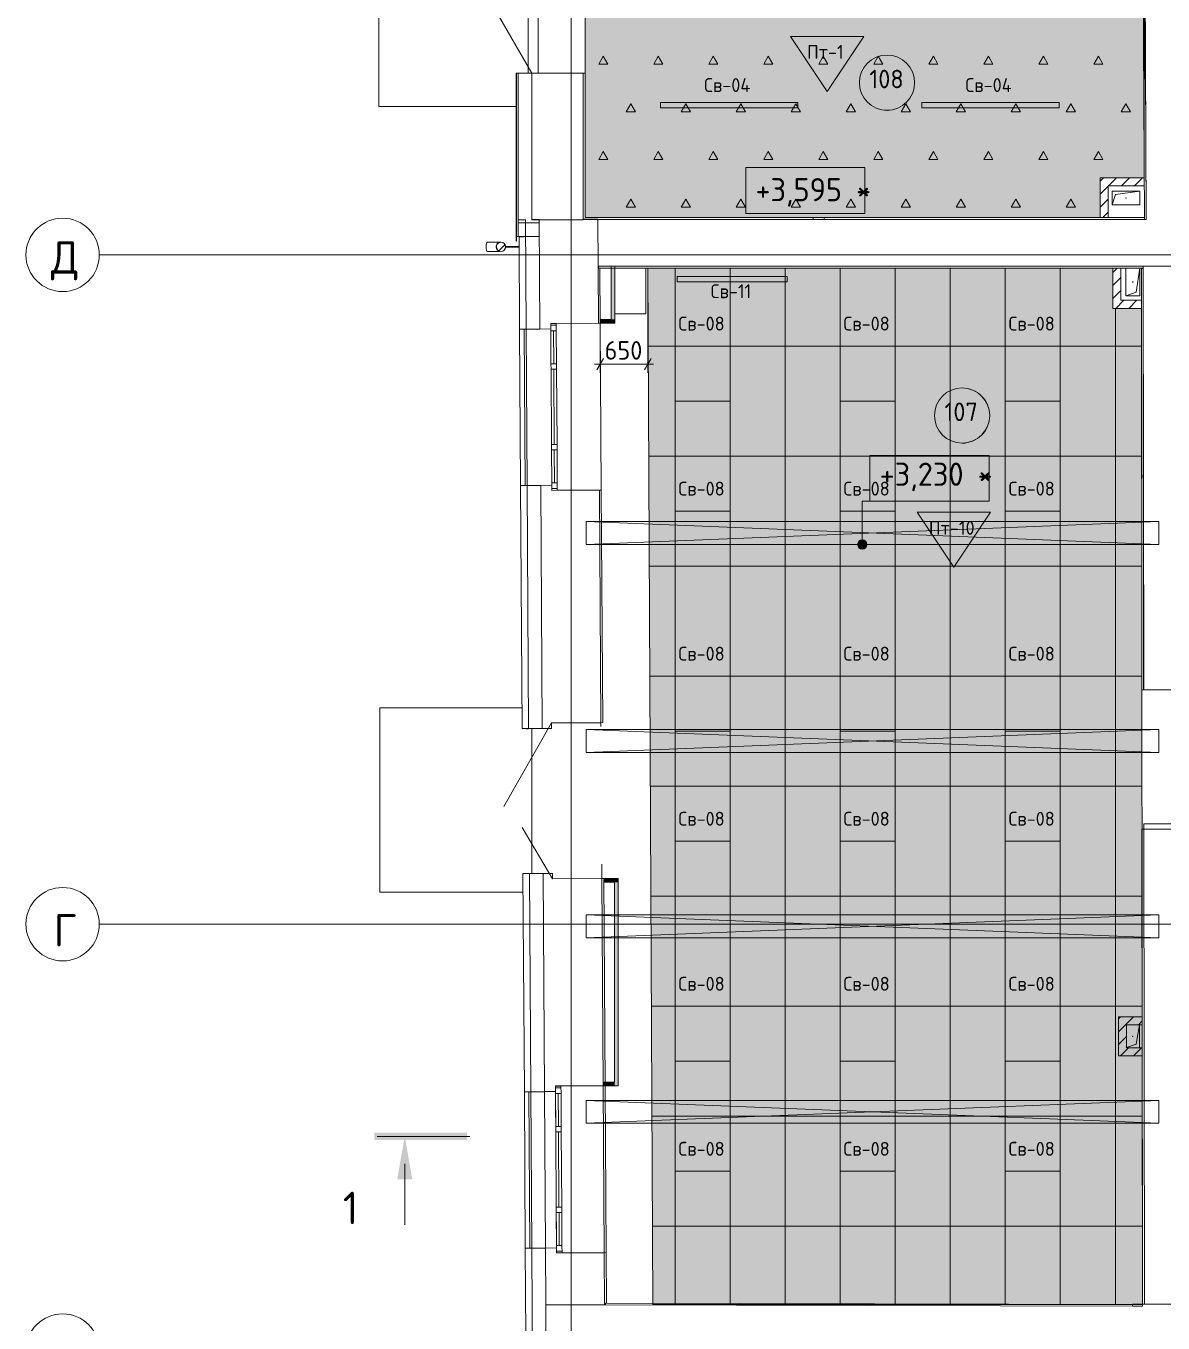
# Model space of a CAD drawing. Header units: millimetres. Extents: x -13069 to 207500, y -71366 to 56785.
# Drawn here: x 106531 to 118932, y 10573 to 24720 of the extents above; entities that cross this region are included whole.
import ezdxf

# ---------------------------------------------------------------- set-up
doc = ezdxf.new("R2010")
doc.units = ezdxf.units.MM
for name, color, linetype, true_color in [('PDF _зоны-номер помещения', 7, 'Continuous', 0xffffff), ('PDF _Ригели', 7, 'Continuous', 0x959595), ('PDF _светильники', 7, 'Continuous', 0xffffff)]:
    doc.layers.add(name, color=color, linetype=linetype, true_color=true_color)
for name, color, linetype in [('PDF _Подложка без мебели', 7, 'Continuous'), ('PDF _Потолки - марка', 7, 'Continuous'), ('PDF _Текст', 7, 'Continuous')]:
    doc.layers.add(name, color=color, linetype=linetype)
doc.layers.add('PDF _Потолки', color=7, linetype='Continuous', lineweight=5, true_color=0x535353)
doc.styles.add('PDF GOST Common', font='GOST_Common.ttf')

msp = doc.modelspace()

# ---------------------------------------------------------------- hatches: boundary and pattern name
at = {"layer": 'PDF _Подложка без мебели', "transparency": 33554559}
for points in [[(112792.822, 21478.842), (112792.822, 21479.544), (112794.021, 21479.641), (112793.821, 21518.841), (112952.822, 21518.841), (112952.822, 21478.842)], [(112950.721, 13162.243), (112872.822, 13162.243), (112845.723, 13163.043), (112845.521, 13202.243), (112950.721, 13202.243)]]:
    msp.add_hatch(color=256, dxfattribs=at).paths.add_polyline_path(points)
at = {"layer": 'PDF _Потолки', "true_color": 0xffffff, "transparency": 33554559}
for points in [[(118729.423, 25213.342), (118727.122, 23063.742), (118246.522, 23063.742), (118246.522, 22629.742), (112629.222, 22629.742), (112629.222, 25213.342)], [(113313.722, 22079.742), (118382.423, 22079.742), (118382.423, 21640.142), (118695.723, 21640.142), (118709.123, 10777.441), (113366.822, 10777.441)]]:
    msp.add_hatch(color=7, dxfattribs=at).paths.add_polyline_path(points)
at = {"layer": 'PDF _Ригели', "transparency": 33554559}
msp.add_hatch(color=256, dxfattribs=at).paths.add_polyline_path([(115701.02, 19065.142), (115686.323, 19029.843), (115651.02, 19015.142), (115615.623, 19029.843), (115601.02, 19065.142), (115615.623, 19100.543), (115651.02, 19115.142), (115686.323, 19100.543)])

# ---------------------------------------------------------------- linework, layer by layer
at = {"layer": 'PDF _зоны-номер помещения', "color": 7, "lineweight": 13}
for points in [[(115921.223, 24402.142, 0.414094822), (115620.021, 24100.942, 0.414094767), (115921.223, 23799.743, 0.41409315), (116222.422, 24100.942, 0.414093205)], [(116740.022, 20772.341, 0.414162373), (116438.923, 20471.142, 0.414162373), (116740.022, 20169.943, 0.414218473), (117041.221, 20471.142, 0.414218473)]]:
    msp.add_lwpolyline(points, format="xyb", close=True, dxfattribs=at)
at = {"layer": 'PDF _зоны-номер помещения', "color": 7, "lineweight": 0}
for centre, radius in [((115921.212, 24100.983), 301.211), ((116740.047, 20471.21), 301.174)]:
    msp.add_circle(centre, radius, dxfattribs=at)
at = {"layer": 'PDF _Подложка без мебели', "lineweight": 18}
for points in [[(112476.622, -7031.659, -0.414191719), (112876.622, -7431.659, -0.414186), (112476.622, -7831.659, -0.414186), (112076.622, -7431.659, -0.414191719), (112476.622, -7031.659), (112476.622, 46088.442)], [(107330.522, 22223.342, -0.414188812), (106930.522, 21823.342, -0.414281909), (106530.522, 22223.342, -0.414279097), (106930.522, 22623.342, -0.414186), (107330.522, 22223.342), (174981.919, 22223.342)], [(111658.622, 22310.641, 0.413289724), (111710.621, 22258.843, 0.413937484), (111762.622, 22311.141, 0.412263056), (111710.621, 22362.841, 0.41538547), (111658.622, 22310.641)], [(111760.621, 22311.141, 0.412238288), (111710.621, 22360.842, 0.4155), (111660.621, 22310.641, 0.413321996), (111710.621, 22260.842, 0.4140015), (111760.621, 22311.141)], [(118601.222, 21930.242, 0.286482318), (118599.922, 21928.143, 0.420325877), (118602.421, 21925.643, 0.420310865), (118604.921, 21928.143)], [(107330.522, 14923.342, -0.414188812), (106930.522, 14523.342, -0.414281909), (106530.522, 14923.342, -0.414279097), (106930.522, 15323.342, -0.414186), (107330.522, 14923.342), (174981.919, 14923.342)], [(107330.522, 10273.342, -0.414188812), (106930.522, 9873.342, -0.414281909), (106530.522, 10273.342, -0.414279097), (106930.522, 10673.342, -0.414186), (107330.522, 10273.342), (174981.919, 10273.342), (108862.323, 10273.342)]]:
    msp.add_lwpolyline(points, format="xyb", dxfattribs=at)
for points in [[(112609.222, 22608.843), (112629.222, 22608.843), (112629.222, 22609.741), (112767.022, 22609.741), (112770.121, 22099.743), (119388.923, 22099.743), (119388.923, 22079.742), (119117.021, 22079.742), (119117.021, 22099.743), (119388.923, 22099.743), (119388.923, 22609.741), (119229.423, 22609.741), (119208.021, 26778.741), (119138.023, 26778.442), (118728.022, 26776.342), (118749.421, 22609.741), (118729.423, 22609.643), (118716.12, 25201.043), (118736.122, 25201.141), (118749.421, 22609.741), (112767.022, 22609.741), (112766.922, 22613.742), (112609.222, 22612.841)], [(111879.222, 23843.142), (110378.222, 23843.142), (110378.222, 25711.444), (111879.222, 25711.444)], [(112008.921, 25203.643), (112008.921, 24203.643)], [(112117.022, 25203.643), (112117.022, 24203.643)], [(115114.421, 22609.741), (115114.421, 22629.742), (112629.222, 22629.742), (112629.222, 24203.643), (112609.222, 24203.643), (112609.222, 22608.843), (112609.222, 22606.842), (112127.021, 22606.842), (112049.221, 22606.842), (112049.221, 24203.643), (111549.221, 25069.644)], [(112609.222, 24203.643), (112049.221, 24203.643), (111878.222, 24203.643), (111878.222, 22374.642), (111879.222, 22374.642), (111879.222, 24203.643)], [(111899.221, 24203.643), (111899.221, 22421.942)], [(118246.522, 22629.742), (118246.522, 22639.743), (118246.522, 23063.742), (118715.522, 23063.742), (118727.122, 23063.742)], [(118334.523, 22629.742), (118334.523, 22975.741), (118727.522, 22975.741)], [(118677.021, 22918.542), (118377.021, 22918.542), (118377.021, 22768.542)], [(111879.222, 22421.942), (112127.221, 22421.942), (112127.221, 22571.942), (111899.221, 22571.942)], [(111899.221, 22606.842), (111977.021, 22606.842)], [(111977.021, 22608.843), (111984.422, 21413.641), (111995.022, 19708.642), (112011.521, 17056.542)], [(112254.422, 21415.243), (112134.422, 21414.541), (112127.021, 22606.842), (112127.021, 22609.841), (112049.221, 22609.341)], [(118729.423, 22609.741), (118729.423, 22629.742), (115234.422, 22629.742), (115234.422, 22609.741)], [(111564.222, 22360.144), (111606.723, 22360.342), (111612.323, 22360.342), (111617.923, 22360.443), (111623.422, 22360.443), (111628.822, 22360.443), (111634.121, 22360.443), (111639.222, 22360.543), (111644.322, 22360.543), (111649.221, 22360.543), (111653.923, 22360.543), (111658.622, 22360.641), (111663.021, 22360.641), (111667.321, 22360.641), (111671.421, 22360.641), (111675.422, 22360.742), (111679.122, 22360.742), (111682.722, 22360.742), (111686.022, 22360.742), (111689.222, 22360.742), (111692.222, 22360.742), (111694.921, 22360.842), (111697.322, 22360.842)], [(111978.121, 22421.942), (111958.122, 22421.841), (111958.122, 22421.643), (111908.122, 22421.343), (111914.422, 21413.143), (111925.022, 19708.242)], [(111958.122, 22421.841), (111968.421, 22421.942)], [(111697.822, 22260.842), (111696.522, 22260.842), (111693.922, 22260.842), (111691.021, 22260.742), (111687.922, 22260.742), (111684.622, 22260.742), (111681.121, 22260.742), (111677.522, 22260.742), (111673.622, 22260.641), (111669.522, 22260.641), (111665.322, 22260.641), (111660.922, 22260.641), (111656.422, 22260.641), (111651.722, 22260.543), (111646.821, 22260.543), (111641.922, 22260.543), (111636.822, 22260.543), (111631.521, 22260.443), (111626.222, 22260.443), (111620.723, 22260.443), (111615.222, 22260.342), (111609.523, 22260.342), (111607.222, 22260.342), (111564.721, 22260.144)], [(111755.021, 22333.441), (111688.822, 22267.242)], [(111761.422, 22306.143), (111900.622, 22306.842), (111900.521, 22316.842), (111761.422, 22316.143)], [(112254.022, 21476.242), (112254.022, 21475.244), (112314.022, 21475.643), (112774.021, 21478.543), (112770.121, 22099.743)], [(112780.221, 22099.743), (112780.221, 22079.742), (112770.321, 22079.742)], [(112805.322, 19658.642), (112794.021, 21478.643), (112790.322, 22079.742), (118715.022, 22079.742), (118715.022, 22099.743)], [(112912.822, 22099.743), (112912.822, 21518.841), (112792.822, 21518.841), (112792.822, 21478.842), (112952.822, 21478.842), (112952.822, 22099.743)], [(112952.822, 21579.742), (113290.322, 21579.742), (113290.322, 22079.742)], [(118382.423, 22079.742), (118382.423, 21640.142), (118695.723, 21640.142)], [(118695.622, 21728.143), (118470.42, 21728.143), (118470.42, 22079.742)], [(118677.421, 22078.143), (118527.421, 22078.143), (118527.421, 21778.143)], [(118720.42, 17479.342), (118715.223, 22073.342), (118695.222, 22073.342), (118700.422, 17479.241), (118720.323, 17479.342), (119030.323, 17479.641), (119100.322, 17479.742), (119100.422, 17384.741), (119508.723, 16679.443)], [(119095.121, 22099.743), (119115.123, 22099.743), (119120.323, 17479.742), (119100.322, 17479.742), (119095.121, 22099.743), (118715.123, 22099.343), (118720.323, 17479.342)], [(111914.422, 21413.143), (112134.422, 21414.541)], [(111975.022, 19708.541), (111964.422, 21413.442), (111964.422, 21414.443)], [(111964.422, 21413.442), (111984.321, 21413.641)], [(112134.422, 21414.541), (112134.422, 21414.541)], [(112314.022, 21475.643), (112254.022, 21475.244)], [(112314.122, 21455.642), (112254.122, 21455.242)], [(112286.721, 21035.443), (112284.523, 21395.443)], [(112774.021, 21478.543), (112794.021, 21478.643)], [(112801.422, 17079.742), (112801.123, 17121.441), (112821.122, 17121.542), (112805.322, 19658.642), (112785.322, 19658.541), (112325.322, 19655.642), (112324.823, 19735.641), (112322.622, 20095.642), (112322.222, 20155.642), (112317.121, 20975.643), (112316.722, 21035.641), (112317.121, 20975.643), (112257.122, 20975.244), (112262.222, 20155.343), (112322.222, 20155.642), (112322.622, 20095.642), (112262.622, 20095.342), (112262.222, 20155.343), (112262.622, 20095.342), (112264.822, 19735.342), (112324.823, 19735.641), (112325.322, 19655.642), (112265.322, 19655.343), (112264.822, 19735.342), (112265.322, 19655.343), (112325.322, 19655.642)], [(112292.222, 20155.441), (112287.121, 20975.442)], [(112294.822, 19735.543), (112292.622, 20095.443)], [(112265.022, 19710.342), (112145.022, 19709.542), (111925.022, 19708.242), (111941.522, 17056.042), (112161.521, 17057.443), (112145.022, 19709.542)], [(112325.222, 19675.643), (112265.222, 19675.341)], [(112785.322, 19658.541), (112801.123, 17121.441), (112261.122, 17118.041), (111741.822, 16205.541)], [(111952.623, 15271.441), (110391.522, 15271.441), (110391.522, 17282.342), (111940.123, 17282.342)], [(112261.122, 17122.042), (112261.521, 17062.042), (112261.521, 17058.041), (112161.521, 17057.443)], [(111991.122, 17055.242), (112011.122, 17055.343)], [(111991.522, 17056.341), (111991.522, 17060.342)], [(112047.222, 17056.741), (112047.222, 15476.742)], [(112161.521, 17057.443), (112161.521, 17057.443)], [(118722.123, 15959.341), (118722.023, 16019.342), (119032.023, 16019.644)], [(112271.722, 15418.142), (111943.222, 15978.942)], [(119114.021, 9324.743), (119108.323, 10526.544), (119107.121, 10780.844), (118728.022, 10779.043), (118708.021, 10779.043), (118702.122, 15959.243), (118722.123, 15959.341), (118728.022, 10779.043), (118597.123, 10778.442), (118597.221, 10757.641), (112840.621, 10771.643), (112200.622, 10773.141)], [(119032.121, 15959.643), (118722.123, 15959.341), (118728.022, 10779.043)], [(112810.722, 15579.742), (112811.721, 15421.441), (112271.722, 15418.142), (112271.322, 15478.143), (112171.322, 15477.441), (111951.322, 15476.141), (111966.122, 13095.541), (111976.722, 11390.643)], [(112171.322, 15477.441), (112186.122, 13096.942), (112306.121, 13097.741), (112316.722, 11392.742), (112196.722, 11391.943), (111976.722, 11390.643), (111985.621, 9956.942), (118380.723, 9956.942), (118380.723, 10006.942)], [(112021.322, 15476.544), (112036.122, 13096.041), (112046.722, 11391.043), (112055.221, 10026.943), (118450.621, 10026.943), (118380.622, 10026.641), (118384.022, 9321.243), (118454.023, 9321.542), (118450.621, 10026.943), (118454.023, 9321.542), (118604.023, 9322.241), (118600.022, 10167.642)], [(112377.021, 11338.143), (112376.622, 11418.142), (112316.622, 11417.742), (112314.321, 11777.743), (112374.322, 11778.143), (112376.622, 11418.142), (112316.622, 11417.742), (112376.622, 11418.142), (112377.021, 11338.143), (112317.121, 11337.744), (112305.722, 13157.742), (112365.722, 13158.041), (112825.721, 13160.943), (112811.721, 15421.441), (112831.723, 15421.542), (112845.723, 13161.041), (112857.022, 11341.143)], [(118534.22, 13579.141), (118638.621, 13613.943), (118676.121, 13826.443), (118676.121, 13576.443), (118676.121, 13826.443)], [(112365.722, 13158.041), (112366.221, 13078.042), (112306.222, 13077.743), (112308.522, 12717.742), (112368.522, 12718.041), (112308.522, 12717.742), (112308.822, 12657.742), (112308.522, 12717.742), (112368.522, 12718.041), (112366.221, 13078.042), (112306.222, 13077.743), (112305.722, 13157.742), (112306.222, 13077.743), (112366.221, 13078.042), (112365.722, 13158.041), (112305.722, 13157.742), (112305.722, 13159.741), (112825.721, 13162.942)], [(112305.722, 13157.742), (112825.721, 13160.943), (112837.022, 11340.942), (112377.021, 11338.143), (112317.121, 11337.744), (112316.622, 11417.742), (112317.121, 11337.744), (112837.022, 11340.942), (112857.022, 11341.143), (112860.522, 10791.543), (118709.123, 10777.441), (118709.123, 10757.443), (118597.221, 10757.641)], [(112845.723, 13161.041), (112825.721, 13160.943), (112837.022, 11340.942), (112840.621, 10771.643)], [(111966.122, 13095.541), (112186.122, 13096.942), (112186.222, 13096.942)], [(112026.722, 11392.941), (112016.122, 13095.941), (112016.122, 13097.943)], [(112016.122, 13096.942), (112035.322, 13097.042)], [(112186.122, 13098.944), (112306.121, 13099.743)], [(112196.722, 11391.943), (112186.122, 13096.942), (112196.722, 11391.943), (112204.222, 10183.142), (114756.022, 10176.943), (118449.922, 10176.943), (118450.022, 10168.041), (118600.022, 10167.642), (118604.023, 9322.241), (118724.021, 9322.842), (118784.022, 9323.141), (118784.422, 9247.143), (118787.623, 8559.143), (118788.023, 8483.142), (119118.022, 8484.741), (119122.721, 7492.742)], [(112365.922, 13138.043), (112305.921, 13137.744)], [(112338.522, 12717.941), (112336.222, 13077.841)], [(110361.921, 12609.143), (111370.422, 12609.143)], [(112308.822, 12657.742), (112368.821, 12658.041)], [(112313.922, 11837.744), (112308.822, 12657.742)], [(112343.922, 11837.942), (112338.822, 12657.943)], [(112368.821, 12658.041), (112373.922, 11838.143)], [(110661.921, 12309.143), (110661.921, 11642.843)], [(112373.922, 11838.143), (112313.922, 11837.744)], [(112346.621, 11417.941), (112344.322, 11777.941)], [(112025.822, 11391.943), (112045.822, 11392.044)], [(112376.922, 11358.142), (112316.922, 11357.742)], [(112840.522, 10791.641), (112850.521, 10791.543), (112850.521, 10771.542)]]:
    msp.add_lwpolyline(points, dxfattribs=at)
at = {"layer": 'PDF _Подложка без мебели', "color": 250, "lineweight": 18, "true_color": 0x353535}
for points in [[(118283.522, 23063.742), (118246.522, 23026.742)], [(118424.922, 23063.742), (118336.921, 22975.741)], [(118566.423, 23063.742), (118478.321, 22975.741)], [(118707.823, 23063.742), (118619.822, 22975.741)], [(118246.522, 22885.342), (118334.523, 22973.342)], [(118246.522, 22743.942), (118334.523, 22831.942)], [(118273.722, 22629.742), (118334.523, 22690.542)], [(118382.423, 22031.243), (118430.821, 22079.742)], [(118382.423, 21889.843), (118470.42, 21977.841)], [(118382.423, 21748.443), (118470.42, 21836.444)], [(118503.523, 21728.143), (118415.522, 21640.142)], [(118645.021, 21728.143), (118557.023, 21640.142)], [(118446.223, 13751.242), (118521.421, 13826.443), (118609.422, 13914.443)], [(118446.223, 13892.642), (118468.022, 13914.443)], [(118662.922, 13826.443), (118704.222, 13867.742)], [(118446.223, 13609.741), (118534.22, 13697.741)], [(118466.322, 13488.442), (118554.322, 13576.443)], [(118607.722, 13488.442), (118695.723, 13576.443)]]:
    msp.add_lwpolyline(points, dxfattribs=at)
at = {"layer": 'PDF _Подложка без мебели', "lineweight": 18}
for points in [[(118377.021, 22768.542), (118677.021, 22768.542), (118677.021, 22918.542), (118377.021, 22918.542)], [(118677.021, 22918.542), (118414.521, 22881.042), (118377.021, 22768.542), (118677.021, 22768.542)], [(118527.421, 21778.143), (118527.421, 22078.143), (118677.421, 22078.143), (118677.421, 21778.143)], [(118677.421, 22078.143), (118639.921, 21815.643), (118527.421, 21778.143), (118677.421, 21778.143)], [(112254.522, 21395.242), (112254.022, 21475.244), (112254.522, 21395.242), (112314.521, 21395.642), (112314.022, 21475.643), (112314.521, 21395.642), (112316.722, 21035.641), (112256.723, 21035.241), (112257.122, 20975.244), (112256.723, 21035.241)], [(112837.422, 15380.642), (112950.721, 15380.642), (112950.721, 13202.243), (112837.422, 13202.243), (112837.422, 13162.243), (112990.722, 13162.243), (112990.722, 15420.642), (112837.422, 15420.642)], [(118704.222, 13826.443), (118704.222, 13914.443), (118446.223, 13914.443), (118446.223, 13488.442), (118704.222, 13488.442), (118704.222, 13576.443), (118534.22, 13576.443), (118534.22, 13826.443)], [(112368.522, 12718.041), (112368.821, 12658.041), (112308.822, 12657.742), (112368.821, 12658.041)], [(112313.922, 11837.744), (112373.922, 11838.143), (112374.322, 11778.143), (112314.321, 11777.743)], [(112313.922, 11837.744), (112314.321, 11777.743), (112374.322, 11778.143), (112373.922, 11838.143)]]:
    msp.add_lwpolyline(points, close=True, dxfattribs=at)
for points in [[(118524.522, 22843.542, 0.420340873), (118527.021, 22841.043, 0.420325862), (118529.521, 22843.542, -0.420325862), (118527.021, 22841.043, -0.420340873)], [(118601.121, 13698.944, 0.420340881), (118603.62, 13701.443, 0.419875856), (118601.121, 13703.942, 0.419410634), (118598.622, 13701.443, 0.419875855)]]:
    msp.add_lwpolyline(points, format="xyb", close=True, dxfattribs=at)
for centre, radius, start, end in [((118526.447, 22843.567), 1.925, 142.3929516, 180.7342893), ((118542.767, 22812.336), 37.368, 115.9357744, 116.9653747)]:
    msp.add_arc(centre, radius, start, end, dxfattribs=at)
for points in [[(118524.522, 22843.542), (118524.522, 22844.842), (118525.621, 22846.041), (118527.021, 22846.041)], [(118527.021, 22846.041), (118528.422, 22846.041), (118529.521, 22844.842), (118529.521, 22843.542)], [(118529.423, 22844.143), (118529.521, 22843.942), (118529.521, 22843.743), (118529.521, 22843.542)], [(111548.828, 22310.237), (111548.687, 22337.837), (111555.57, 22360.272), (111564.072, 22360.316)], [(111564.585, 22260.317), (111556.083, 22260.274), (111548.97, 22282.637), (111548.828, 22310.237)], [(111658.622, 22310.641), (111658.622, 22310.742), (111658.622, 22310.842), (111658.622, 22310.842)], [(111660.621, 22310.641), (111660.621, 22310.742), (111660.621, 22310.842), (111660.621, 22310.842)], [(111760.621, 22311.141), (111760.621, 22311.041), (111760.621, 22310.943), (111760.621, 22310.842)], [(111762.622, 22311.141), (111762.622, 22311.041), (111762.622, 22310.943), (111762.622, 22310.842)], [(118599.922, 21928.143), (118599.922, 21929.443), (118601.02, 21930.642), (118602.421, 21930.642)], [(118602.421, 21930.642), (118603.822, 21930.642), (118604.921, 21929.443), (118604.921, 21928.143)], [(118602.421, 21930.642), (118603.62, 21930.642), (118604.521, 21929.843), (118604.823, 21928.741)], [(118602.421, 21925.643), (118602.021, 21925.643), (118601.622, 21925.741), (118601.222, 21925.942)], [(118604.823, 21927.441), (118604.521, 21926.342), (118603.62, 21925.643), (118602.421, 21925.643)], [(118598.622, 13701.443), (118598.622, 13702.343), (118599.122, 13703.143), (118599.922, 13703.643)], [(118601.121, 13698.944), (118600.721, 13698.944), (118600.221, 13699.041), (118599.922, 13699.243)], [(118601.121, 13703.942), (118602.223, 13703.942), (118603.221, 13703.243), (118603.523, 13702.142)], [(118603.523, 13700.842), (118603.221, 13699.743), (118602.223, 13698.944), (118601.121, 13698.944)]]:
    msp.add_open_spline(points, degree=3, dxfattribs=at)
at = {"layer": 'PDF _Подложка без мебели', "lineweight": 0, "transparency": 33554559}
for points in [[(112952.822, 21518.841), (112912.822, 21518.841), (112952.822, 22079.742), (112912.822, 22079.742)], [(112837.422, 15420.642), (112990.722, 15420.642), (112837.422, 15380.642), (112990.722, 15380.642)], [(112990.722, 13162.243), (112950.721, 13162.243), (112990.722, 15380.642), (112950.721, 15380.642)], [(111341.622, 12649.542), (111341.622, 12569.741), (110328.521, 12649.542), (110328.521, 12569.741)], [(110579.422, 12141.641), (110661.921, 12609.143), (110744.322, 12141.641)]]:
    msp.add_solid(points, dxfattribs=at)
at = {"layer": 'PDF _Потолки', "color": 7, "lineweight": 13}
for points in [[(118729.423, 25213.342), (112629.222, 25213.342), (112629.222, 22629.742), (118246.522, 22629.742), (118246.522, 23063.742), (118727.122, 23063.742)], [(112876.622, 24302.941), (112776.622, 24302.941), (112826.622, 24389.541)], [(113476.622, 24302.941), (113376.622, 24302.941), (113426.622, 24389.541)], [(114076.622, 24302.941), (113976.622, 24302.941), (114026.622, 24389.541)], [(114676.622, 24302.941), (114576.622, 24302.941), (114626.622, 24389.541)], [(115276.622, 24302.941), (115176.622, 24302.941), (115226.622, 24389.541)], [(115876.622, 24302.941), (115776.622, 24302.941), (115826.622, 24389.541)], [(116476.622, 24302.941), (116376.622, 24302.941), (116426.622, 24389.541)], [(117076.622, 24302.941), (116976.622, 24302.941), (117026.622, 24389.541)], [(117676.622, 24302.941), (117576.622, 24302.941), (117626.622, 24389.541)], [(118276.622, 24302.941), (118176.622, 24302.941), (118226.622, 24389.541)], [(113176.622, 23783.343), (113076.622, 23783.343), (113126.622, 23869.943)], [(113776.622, 23783.343), (113676.622, 23783.343), (113726.622, 23869.943)], [(114376.622, 23783.343), (114276.622, 23783.343), (114326.622, 23869.943)], [(114976.622, 23783.343), (114876.622, 23783.343), (114926.622, 23869.943)], [(115576.622, 23783.343), (115476.622, 23783.343), (115526.622, 23869.943)], [(116176.622, 23783.343), (116076.622, 23783.343), (116126.622, 23869.943)], [(116776.622, 23783.343), (116676.622, 23783.343), (116726.622, 23869.943)], [(117376.622, 23783.343), (117276.622, 23783.343), (117326.622, 23869.943)], [(117976.622, 23783.343), (117876.622, 23783.343), (117926.622, 23869.943)], [(118576.622, 23783.343), (118476.622, 23783.343), (118526.622, 23869.943)], [(112876.622, 23263.742), (112776.622, 23263.742), (112826.622, 23350.341)], [(113476.622, 23263.742), (113376.622, 23263.742), (113426.622, 23350.341)], [(114076.622, 23263.742), (113976.622, 23263.742), (114026.622, 23350.341)], [(114676.622, 23263.742), (114576.622, 23263.742), (114626.622, 23350.341)], [(115276.622, 23263.742), (115176.622, 23263.742), (115226.622, 23350.341)], [(115876.622, 23263.742), (115776.622, 23263.742), (115826.622, 23350.341)], [(116476.622, 23263.742), (116376.622, 23263.742), (116426.622, 23350.341)], [(117076.622, 23263.742), (116976.622, 23263.742), (117026.622, 23350.341)], [(117676.622, 23263.742), (117576.622, 23263.742), (117626.622, 23350.341)], [(118276.622, 23263.742), (118176.622, 23263.742), (118226.622, 23350.341)], [(113176.622, 22744.143), (113076.622, 22744.143), (113126.622, 22830.743)], [(113776.622, 22744.143), (113676.622, 22744.143), (113726.622, 22830.743)], [(114376.622, 22744.143), (114276.622, 22744.143), (114326.622, 22830.743)], [(114976.622, 22744.143), (114876.622, 22744.143), (114926.622, 22830.743)], [(115576.622, 22744.143), (115476.622, 22744.143), (115526.622, 22830.743)], [(116176.622, 22744.143), (116076.622, 22744.143), (116126.622, 22830.743)], [(116776.622, 22744.143), (116676.622, 22744.143), (116726.622, 22830.743)], [(117376.622, 22744.143), (117276.622, 22744.143), (117326.622, 22830.743)], [(117976.622, 22744.143), (117876.622, 22744.143), (117926.622, 22830.743)], [(113313.722, 22079.742), (113366.822, 10777.441), (118709.123, 10777.441), (118695.723, 21640.142), (118382.423, 21640.142), (118382.423, 22079.742)]]:
    msp.add_lwpolyline(points, close=True, dxfattribs=at)
for points in [[(113611.422, 10777.441), (113611.422, 22079.742)], [(114211.421, 10777.441), (114211.421, 22079.742)], [(114811.421, 10777.441), (114811.421, 22079.742)], [(115411.421, 10777.441), (115411.421, 22079.742)], [(116011.421, 10777.441), (116011.421, 22079.742)], [(116611.421, 10777.441), (116611.421, 22079.742)], [(117211.421, 10777.441), (117211.421, 22079.742)], [(117811.421, 10777.441), (117811.421, 22079.742)], [(118411.421, 10777.441), (118411.421, 21640.142)], [(118696.223, 21228.543), (113317.721, 21228.543)], [(118697.711, 20028.543), (113323.359, 20028.543)], [(118699.191, 18828.543), (113329.022, 18828.543)], [(118700.671, 17628.543), (113334.634, 17628.543)], [(118702.122, 16428.543), (113340.322, 16428.543)], [(118703.62, 15228.543), (113345.922, 15228.543)], [(118705.112, 14028.543), (113351.548, 14028.543)], [(118706.592, 12828.543), (113357.222, 12828.543)], [(118708.073, 11628.543), (113362.822, 11628.543)]]:
    msp.add_lwpolyline(points, dxfattribs=at)
at = {"layer": 'PDF _Потолки - марка', "lineweight": 13}
for points in [[(115668.623, 24606.542), (114868.623, 24606.542), (115268.623, 24006.542)], [(117051.02, 19415.643), (116251.02, 19415.643), (116651.02, 18815.643)]]:
    msp.add_lwpolyline(points, close=True, dxfattribs=at)
at = {"layer": 'PDF _Потолки - марка', "color": 144, "lineweight": 20, "true_color": 0x0077b0}
for points in [[(113313.722, 20937.042), (113313.722, 21779.742)], [(112828.923, 21093.243), (112756.723, 20968.243)], [(112792.822, 20937.042), (112792.822, 21178.842)], [(113277.623, 20968.243), (113349.722, 21093.243)], [(112731.723, 21030.743), (112792.822, 21030.743), (113313.722, 21030.743), (113374.823, 21030.743)]]:
    msp.add_lwpolyline(points, dxfattribs=at)
at = {"layer": 'PDF _Потолки - марка', "color": 7, "lineweight": 0, "true_color": 0xffffff, "transparency": 33554559}
for points in [[(115668.623, 24606.542), (114868.623, 24606.542), (115268.623, 24006.542)], [(117051.02, 19415.643), (116251.02, 19415.643), (116651.02, 18815.643)]]:
    msp.add_solid(points, dxfattribs=at)
at = {"layer": 'PDF _Ригели', "color": 7, "lineweight": 18}
for points in [[(112476.622, -2015.058), (112476.622, 46088.442)], [(108736.521, 22223.342), (174981.919, 22223.342)], [(108736.521, 14923.342), (174981.919, 14923.342)]]:
    msp.add_lwpolyline(points, dxfattribs=at)
at = {"layer": 'PDF _Ригели', "lineweight": 18}
for points in [[(114380.723, 22674.841), (114380.723, 23174.841), (115680.723, 23174.841), (115680.723, 22674.841)], [(117035.722, 19536.242), (117035.722, 20036.242), (115735.722, 20036.242), (115735.722, 19536.242)], [(112639.222, 19065.142), (118887.022, 19315.142), (118887.022, 19065.142), (112639.222, 19315.142)], [(114569.12, 19315.142), (113969.122, 19315.142)], [(112639.222, 16795.141), (118887.022, 17045.141), (118887.022, 16795.141), (112639.222, 17045.141)], [(112639.222, 14775.143), (118887.022, 15025.143), (118887.022, 14775.143), (112639.222, 15025.143)], [(112639.222, 12752.142), (118887.022, 13002.142), (118887.022, 12752.142), (112639.222, 13002.142)], [(114569.12, 13002.142), (113969.122, 13002.142)]]:
    msp.add_lwpolyline(points, close=True, dxfattribs=at)
for points in [[(115651.02, 19065.142), (115651.02, 19536.242), (116385.722, 19536.242)], [(112639.222, 19315.142), (118887.022, 19315.142)], [(112639.222, 19065.142), (118887.022, 19065.142)], [(112639.222, 17045.141), (118887.022, 17045.141)], [(112639.222, 16795.141), (118887.022, 16795.141)], [(112639.222, 15025.143), (118887.022, 15025.143)], [(112639.222, 14775.143), (118887.022, 14775.143)], [(112639.222, 13002.142), (118887.022, 13002.142)], [(112639.222, 12752.142), (118887.022, 12752.142)]]:
    msp.add_lwpolyline(points, dxfattribs=at)
msp.add_circle((115651.002, 19065.124), 50.018, dxfattribs=at)
at = {"layer": 'PDF _светильники', "color": 7, "lineweight": 13}
for points in [[(114949.421, 23886.041), (113449.421, 23886.041), (113449.421, 23826.043), (114949.421, 23826.043)], [(117799.421, 23886.041), (116299.421, 23886.041), (116299.421, 23826.043), (117799.421, 23826.043)], [(113633.122, 21987.744), (114833.122, 21987.744), (114833.122, 21927.743), (113633.122, 21927.743)], [(113611.422, 20628.543), (114211.421, 20628.543), (114211.421, 21228.543), (113611.422, 21228.543)], [(115411.421, 20628.543), (116011.421, 20628.543), (116011.421, 21228.543), (115411.421, 21228.543)], [(117211.421, 20628.543), (117811.421, 20628.543), (117811.421, 21228.543), (117211.421, 21228.543)], [(113611.422, 18828.543), (114211.421, 18828.543), (114211.421, 19428.543), (113611.422, 19428.543)], [(115411.421, 18828.543), (116011.421, 18828.543), (116011.421, 19428.543), (115411.421, 19428.543)], [(117211.421, 18828.543), (117811.421, 18828.543), (117811.421, 19428.543), (117211.421, 19428.543)], [(113611.422, 17028.543), (114211.421, 17028.543), (114211.421, 17628.543), (113611.422, 17628.543)], [(115411.421, 17028.543), (116011.421, 17028.543), (116011.421, 17628.543), (115411.421, 17628.543)], [(117211.421, 17028.543), (117811.421, 17028.543), (117811.421, 17628.543), (117211.421, 17628.543)], [(113611.422, 15228.543), (114211.421, 15228.543), (114211.421, 15828.543), (113611.422, 15828.543)], [(115411.421, 15228.543), (116011.421, 15228.543), (116011.421, 15828.543), (115411.421, 15828.543)], [(117211.421, 15228.543), (117811.421, 15228.543), (117811.421, 15828.543), (117211.421, 15828.543)], [(113611.422, 13428.543), (114211.421, 13428.543), (114211.421, 14028.543), (113611.422, 14028.543)], [(115411.421, 13428.543), (116011.421, 13428.543), (116011.421, 14028.543), (115411.421, 14028.543)], [(117211.421, 13428.543), (117811.421, 13428.543), (117811.421, 14028.543), (117211.421, 14028.543)], [(113611.422, 11628.543), (114211.421, 11628.543), (114211.421, 12228.543), (113611.422, 12228.543)], [(115411.421, 11628.543), (116011.421, 11628.543), (116011.421, 12228.543), (115411.421, 12228.543)], [(117211.421, 11628.543), (117811.421, 11628.543), (117811.421, 12228.543), (117211.421, 12228.543)]]:
    msp.add_lwpolyline(points, close=True, dxfattribs=at)
at = {"layer": 'PDF _светильники', "color": 53, "lineweight": 0, "true_color": 0xf7e046, "transparency": 33554559}
for points in [[(114949.421, 23886.041), (113449.421, 23886.041), (114949.421, 23826.043), (113449.421, 23826.043)], [(117799.421, 23886.041), (116299.421, 23886.041), (117799.421, 23826.043), (116299.421, 23826.043)], [(113611.422, 20628.543), (114211.421, 20628.543), (113611.422, 21228.543), (114211.421, 21228.543)], [(115411.421, 20628.543), (116011.421, 20628.543), (115411.421, 21228.543), (116011.421, 21228.543)], [(117211.421, 20628.543), (117811.421, 20628.543), (117211.421, 21228.543), (117811.421, 21228.543)], [(113611.422, 18828.543), (114211.421, 18828.543), (113611.422, 19428.543), (114211.421, 19428.543)], [(115411.421, 18828.543), (116011.421, 18828.543), (115411.421, 19428.543), (116011.421, 19428.543)], [(117211.421, 18828.543), (117811.421, 18828.543), (117211.421, 19428.543), (117811.421, 19428.543)], [(113611.422, 17028.543), (114211.421, 17028.543), (113611.422, 17628.543), (114211.421, 17628.543)], [(115411.421, 17028.543), (116011.421, 17028.543), (115411.421, 17628.543), (116011.421, 17628.543)], [(117211.421, 17028.543), (117811.421, 17028.543), (117211.421, 17628.543), (117811.421, 17628.543)], [(113611.422, 15228.543), (114211.421, 15228.543), (113611.422, 15828.543), (114211.421, 15828.543)], [(115411.421, 15228.543), (116011.421, 15228.543), (115411.421, 15828.543), (116011.421, 15828.543)], [(117211.421, 15228.543), (117811.421, 15228.543), (117211.421, 15828.543), (117811.421, 15828.543)], [(113611.422, 13428.543), (114211.421, 13428.543), (113611.422, 14028.543), (114211.421, 14028.543)], [(115411.421, 13428.543), (116011.421, 13428.543), (115411.421, 14028.543), (116011.421, 14028.543)], [(117211.421, 13428.543), (117811.421, 13428.543), (117211.421, 14028.543), (117811.421, 14028.543)], [(113611.422, 11628.543), (114211.421, 11628.543), (113611.422, 12228.543), (114211.421, 12228.543)], [(115411.421, 11628.543), (116011.421, 11628.543), (115411.421, 12228.543), (116011.421, 12228.543)], [(117211.421, 11628.543), (117811.421, 11628.543), (117211.421, 12228.543), (117811.421, 12228.543)]]:
    msp.add_solid(points, dxfattribs=at)
at = {"layer": 'PDF _светильники', "color": 161, "lineweight": 0, "true_color": 0x40a5ff, "transparency": 33554559}
msp.add_solid([(113633.122, 21987.744), (113633.122, 21927.743), (114833.122, 21987.744), (114833.122, 21927.743)], dxfattribs=at)

# ---------------------------------------------------------------- texts
at = {"layer": 'PDF _Текст', "attachment_point": 4, "style": 'PDF GOST Common'}
for s, insert, char_height in [('Пт-1', (115048.879, 24436.861), 151.5063), ('108', (115729.281, 24141.389), 202.0083), ('Св-04', (113926.66, 24075.338), 151.5063), ('Св-04', (116776.676, 24075.338), 151.5063), ('Д', (106802.217, 22158.253), 353.515), ('Св-11', (113998.238, 21826.802), 151.5063), ('Св-08', (113646.237, 21473.672), 151.5063), ('Св-08', (115446.213, 21473.672), 151.5063), ('Св-08', (117246.224, 21473.672), 151.5063), ('107', (116548.112, 20511.523), 202.0083), ('Св-08', (113646.237, 19673.801), 151.5063), ('Св-08', (115446.213, 19673.801), 151.5063), ('Св-08', (117246.224, 19673.801), 151.5063), ('Пт-10', (116378.216, 19245.883), 151.5063), ('Св-08', (113646.237, 17873.93), 151.5063), ('Св-08', (115446.213, 17873.93), 151.5063), ('Св-08', (117246.224, 17873.93), 151.5063), ('Св-08', (113646.237, 16073.711), 151.5063), ('Св-08', (115446.213, 16073.711), 151.5063), ('Св-08', (117246.224, 16073.711), 151.5063), ('Г', (106833.578, 14858.238), 353.515), ('Св-08', (113646.237, 14273.844), 151.5063), ('Св-08', (115446.213, 14273.844), 151.5063), ('Св-08', (117246.224, 14273.844), 151.5063), ('Св-08', (113646.237, 12473.973), 151.5063), ('Св-08', (115446.213, 12473.973), 151.5063), ('Св-08', (117246.224, 12473.973), 151.5063), ('1', (109986.736, 11828.933), 353.515)]:
    msp.add_mtext(s, dxfattribs=dict(at, insert=insert, char_height=char_height))
at = {"layer": 'PDF _Текст', "color": 252, "true_color": 0x959595, "char_height": 252.5097, "attachment_point": 4, "style": 'PDF GOST Common'}
for s, insert in [('+3,595 *', (114486.411, 22905.199)), ('+3,230 *', (115841.358, 19801.605))]:
    msp.add_mtext(s, dxfattribs=dict(at, insert=insert))
at = {"layer": 'PDF _Текст', "color": 144, "true_color": 0x0077b0, "insert": (112841.127, 21181.798), "char_height": 202.0083, "attachment_point": 4, "style": 'PDF GOST Common'}
msp.add_mtext('650', dxfattribs=at)

doc.saveas('drawing.dxf')
